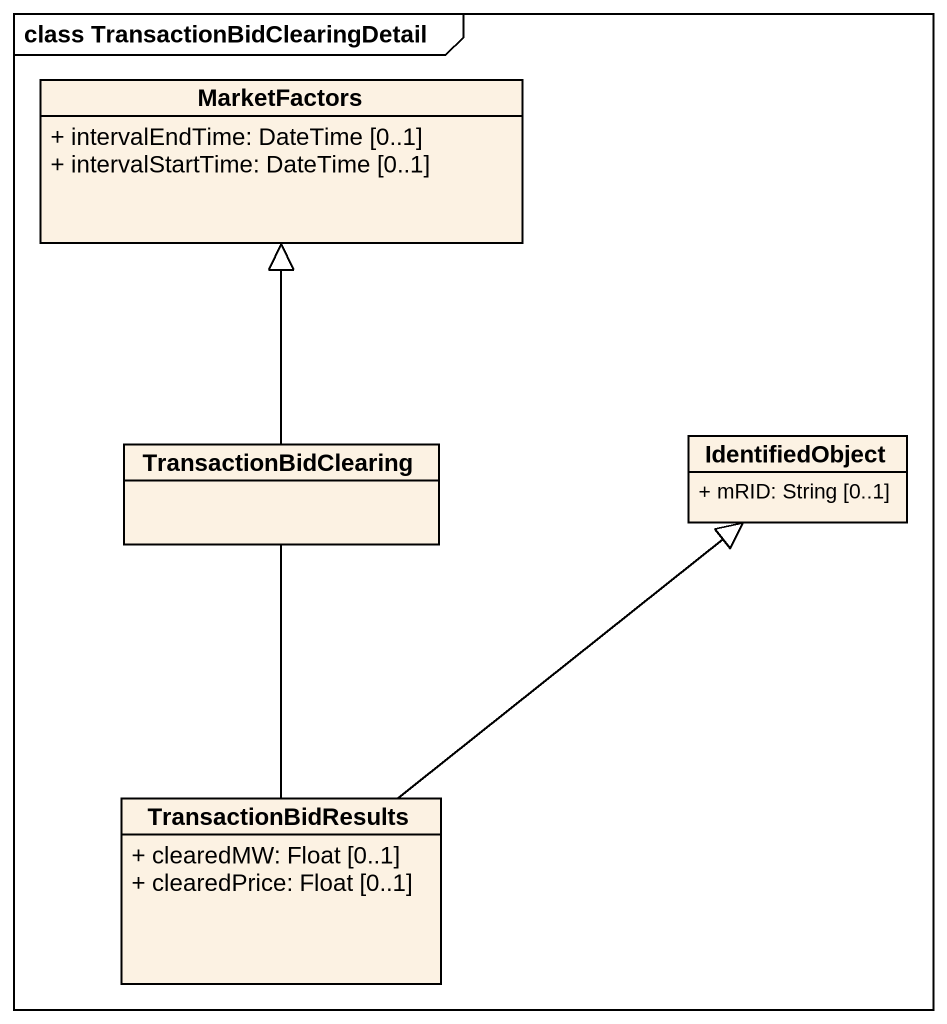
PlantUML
@startuml
mainframe class TransactionBidClearingDetail
hide circle
hide empty members
skinparam classAttributeIconSize 0
class MarketFactors {
  + intervalEndTime: DateTime [0..1]
  + intervalStartTime: DateTime [0..1]
}
class TransactionBidClearing
class IdentifiedObject {
  + mRID: String [0..1]
}
class TransactionBidResults {
  + clearedMW: Float [0..1]
  + clearedPrice: Float [0..1]
}
TransactionBidClearing -up-|> MarketFactors
TransactionBidResults -up- TransactionBidClearing
TransactionBidResults -up-|> IdentifiedObject
@enduml
